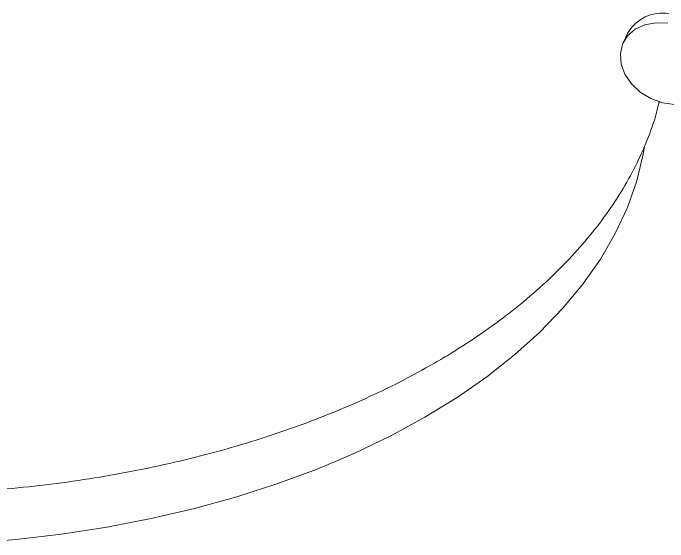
# Model space of a CAD drawing. Header units: millimetres. Extents: x 51507 to 66627, y -17810 to -7118.
# Drawn here: x 61216.2 to 61295.9, y -13994.5 to -13930.2 of the extents above; entities that cross this region are included whole.
import ezdxf

# ---------------------------------------------------------------- set-up
doc = ezdxf.new("R2010")
doc.units = ezdxf.units.MM
doc.header["$LTSCALE"] = 10
doc.layers.add('粗实线', color=4, linetype='Continuous', lineweight=18)

msp = doc.modelspace()

# ---------------------------------------------------------------- linework, layer by layer
at = {"layer": '粗实线'}
msp.add_line((61290.973, -13932.693), (61290.455, -13933.809), dxfattribs=at)
for points in [[(61295.898, -13931.435), (61294.452, -13931.367), (61293.097, -13931.612), (61291.92, -13932.156), (61290.994, -13932.965), (61290.378, -13933.986), (61290.112, -13935.157), (61290.211, -13936.401), (61290.67, -13937.642), (61291.46, -13938.799), (61292.53, -13939.801), (61293.814, -13940.584), (61295.229, -13941.098), (61296.686, -13941.31), (61298.094, -13941.208), (61299.362, -13940.798)], [(61293.019, -13946.577), (61292.882, -13947.363), (61292.095, -13950.62), (61290.962, -13953.843), (61289.488, -13957.02), (61287.677, -13960.138), (61285.538, -13963.187), (61283.077, -13966.153), (61280.305, -13969.026), (61277.231, -13971.795), (61273.869, -13974.45), (61270.229, -13976.98), (61266.327, -13979.376), (61262.176, -13981.629), (61257.793, -13983.73), (61253.194, -13985.672), (61248.397, -13987.446), (61243.42, -13989.046), (61238.282, -13990.467), (61233.002, -13991.702), (61227.6, -13992.747), (61222.097, -13993.598), (61216.514, -13994.252), (61213.29, -13994.537)]]:
    msp.add_lwpolyline(points, dxfattribs=at)
msp.add_arc((61295.195, -13935.02), 4.821, 80.1327, 151.1404, dxfattribs=at)
msp.add_open_spline([(61207.002, -13988.613), (61207.538, -13988.598), (61209.897, -13988.534), (61214.057, -13988.234), (61219.461, -13987.711), (61224.802, -13986.992), (61230.066, -13986.097), (61235.234, -13985.025), (61240.29, -13983.779), (61245.217, -13982.363), (61250, -13980.781), (61254.621, -13979.037), (61259.067, -13977.138), (61263.372, -13975.063), (61266.828, -13973.185), (61270.138, -13971.215), (61273.257, -13969.184), (61276.718, -13966.646), (61279.928, -13963.987), (61282.873, -13961.217), (61285.541, -13958.345), (61287.923, -13955.38), (61290.008, -13952.334), (61291.792, -13949.22), (61293.251, -13946.047), (61294.286, -13943.272), (61294.704, -13941.542), (61294.859, -13940.9)], degree=3, knots=[0, 0, 0, 0, 1.331061, 5.863324, 10.396134, 14.92978, 19.464544, 24.000707, 28.538541, 33.078301, 37.620215, 42.164465, 46.711166, 51.260329, 55.971748, 58.373927, 62.927343, 67.482392, 72.036437, 76.587463, 81.132835, 85.669325, 90.193285, 94.701011, 99.189307, 103.656189, 106.291866, 106.291866, 106.291866, 106.291866], dxfattribs=at)

doc.saveas('drawing.dxf')
